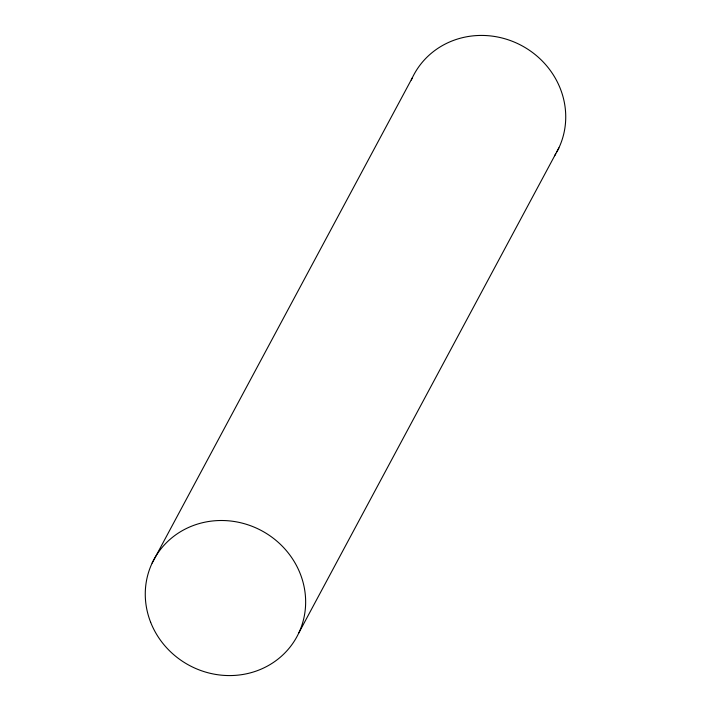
<?xml version="1.0" encoding="UTF-8"?>
<svg xmlns="http://www.w3.org/2000/svg" width="711" height="711" viewBox="0 0 711 711"><rect width="100%" height="100%" fill="white"/><g stroke="black" fill="none" stroke-linecap="round" stroke-linejoin="round"><path stroke-width="1.07" d="M152.118 563.103L412.211 78.032M298.789 632.968L558.882 147.897M555.78 153.78A81.241 76.441 28.2 0 1 554.624 155.691M411.305 80.041A81.241 76.441 28.2 0 1 519.057 44.26A81.241 76.441 28.2 0 1 556.882 151.843M150.652 622.276A81.241 76.441 28.2 0 0 287.893 649.694A81.241 76.441 28.2 0 0 237.821 522.132A81.241 76.441 28.2 0 0 150.652 622.276"/></g></svg>
